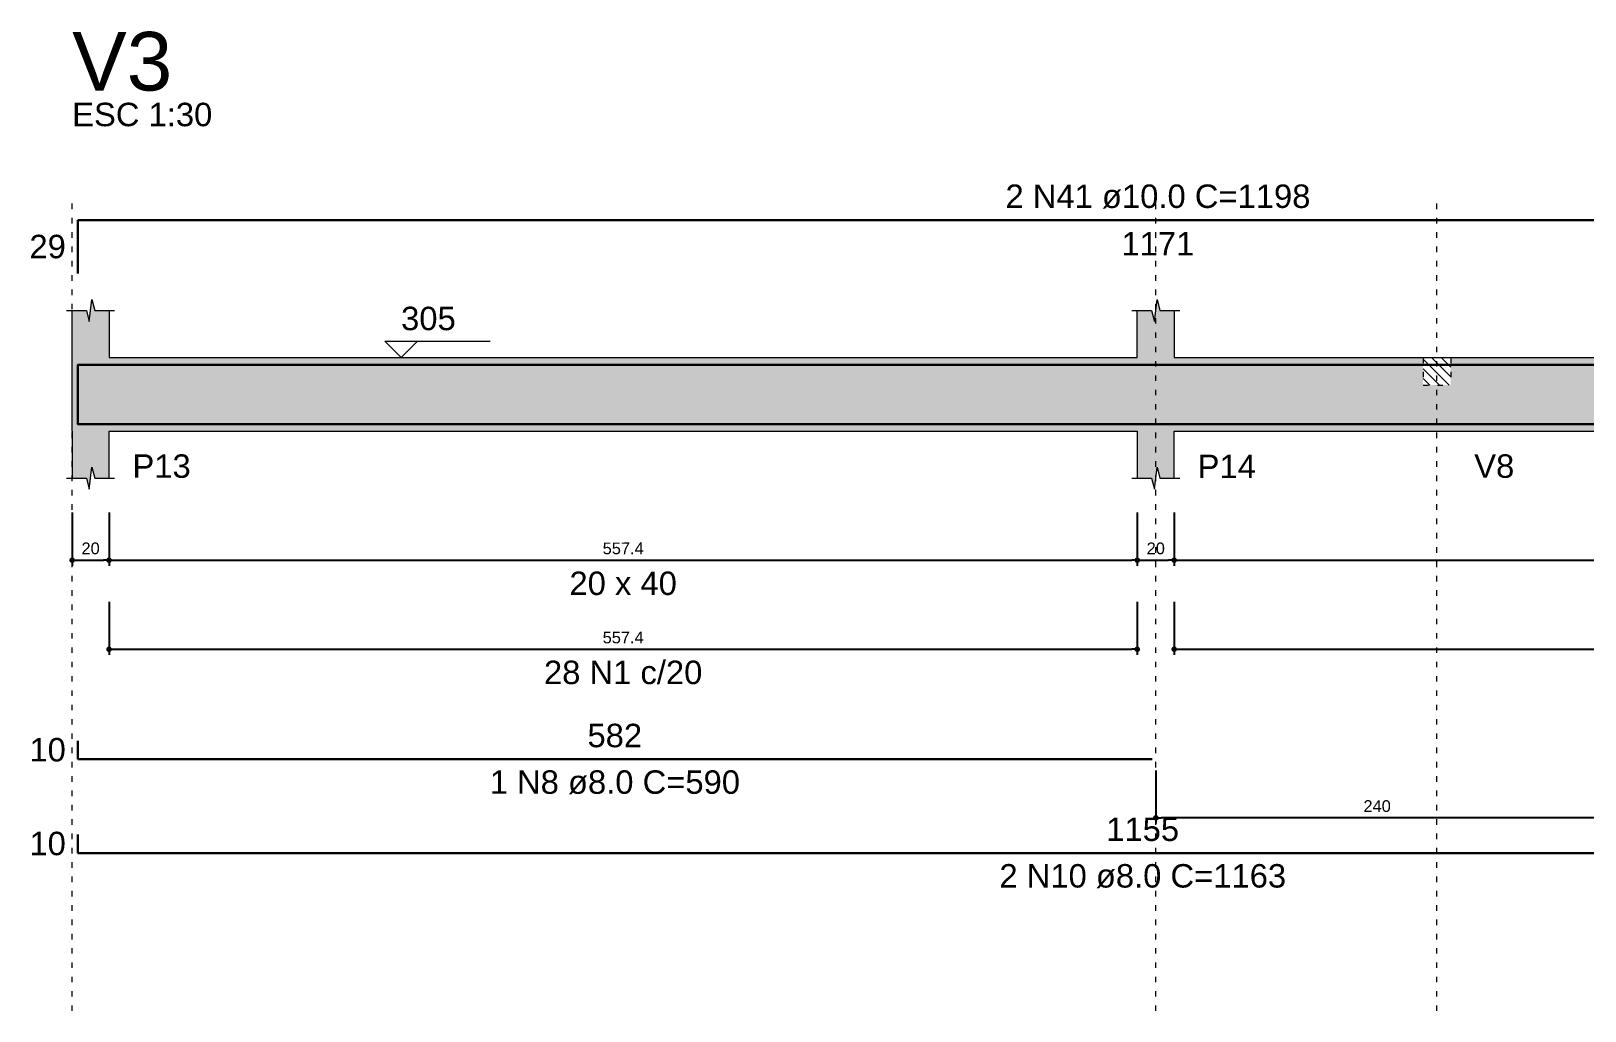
# Model space of a CAD drawing. Header units: millimetres. Extents: x 180 to 11148, y -1598 to 1045.
# Drawn here: x 1952.52 to 1980.6, y 25.77 to 43.48 of the extents above; entities that cross this region are included whole.
import ezdxf

# ---------------------------------------------------------------- set-up
doc = ezdxf.new("R2010")
doc.units = ezdxf.units.MM
doc.header["$MEASUREMENT"] = 0
doc.linetypes.add('DOT2', pattern=[3.175, 0, -3.175])
for name, color, linetype, lineweight in [('Descrição da armadura', 7, 'Continuous', 5), ('DT-Barras na forma', 2, 'Continuous', 30), ('DT-Barras rebatidas', 2, 'Continuous', 30), ('DT-Cotas', 9, 'Continuous', 5), ('DT-Forma', 5, 'Continuous', 5), ('DT-Hachura forma vigas', 252, 'Continuous', 5), ('DT-Hachura intersecção vigas', 9, 'Continuous', 5), ('DT-Pontilhado', 9, 'DOT2', 5), ('DT-Textos', 7, 'Continuous', 5), ('DT-Título', 3, 'Continuous', 20), ('Textos armaduras', 7, 'Continuous', 5)]:
    doc.layers.add(name, color=color, linetype=linetype, lineweight=lineweight)
doc.styles.add('Arial', font='arial.ttf')
doc.dimstyles.new('UM_30.000000', dxfattribs={"dimtxt": 0.18, "dimasz": 0.1, "dimexe": 0.1, "dimexo": 0.2, "dimgap": 0, "dimtad": 1, "dimtih": 1, "dimtoh": 1, "dimdec": 1, "dimlfac": 30, "dimzin": 0, "dimdsep": 46, "dimtxsty": 'Standard', "dimcen": 0.09, "dimdle": 0.1, "dimadec": 1, "dimazin": 2, "dimtfac": 1, "dimtdec": 4, "dimtofl": 0, "dimtmove": 0, "dimatfit": 3, "dimfxl": 1, "dimtolj": 1, "dimarcsym": 0})

# ---------------------------------------------------------------- blocks, each defined once
blk = doc.blocks.new('_Dot')
at = {"color": 0, "linetype": 'ByBlock', "lineweight": -2}
blk.add_line((-0.5, 0), (-1, 0), dxfattribs=at)
at = {"color": 0, "linetype": 'ByBlock', "const_width": 0.5}
blk.add_lwpolyline([(-0.25, 0, 1), (0.25, 0, 1)], format="xyb", close=True, dxfattribs=at)
blk = doc.blocks.new('*D614')
at = {"layer": 'Defpoints', "color": 0, "transparency": 16777216}
for p in [(1953.263, 34.976), (1953.93, 34.976), (1953.93, 33.917)]:
    blk.add_point(p, dxfattribs=at)
at = {"layer": 'DT-Cotas', "color": 0, "lineweight": -2, "transparency": 16777216}
for p, q in [((1953.263, 34.776), (1953.263, 33.817)), ((1953.93, 34.776), (1953.93, 33.817)), ((1953.363, 33.917), (1953.83, 33.917))]:
    blk.add_line(p, q, dxfattribs=at)
at = {"layer": 'DT-Cotas', "color": 0, "lineweight": -2, "transparency": 16777216, "xscale": 0.1000000014901161, "yscale": 0.1000000014901161, "zscale": 0.1000000014901161, "rotation": 180}
blk.add_blockref('_Dot', (1953.263, 33.917), dxfattribs=at)
at = {"layer": 'DT-Cotas', "color": 0, "lineweight": -2, "transparency": 16777216, "xscale": 0.1000000014901161, "yscale": 0.1000000014901161, "zscale": 0.1000000014901161}
blk.add_blockref('_Dot', (1953.93, 33.917), dxfattribs=at)
at = {"layer": 'DT-Cotas', "transparency": 16777216, "insert": (1953.597, 34.129), "char_height": 0.2118, "attachment_point": 5, "rotation": 0.0057, "style": 'Arial'}
blk.add_mtext('\\A1;20', dxfattribs=at)
blk = doc.blocks.new('*D615')
at = {"layer": 'Defpoints', "color": 0, "transparency": 16777216}
for p in [(1953.93, 34.976), (1972.51, 34.976), (1972.51, 33.917)]:
    blk.add_point(p, dxfattribs=at)
at = {"layer": 'DT-Cotas', "color": 0, "lineweight": -2, "transparency": 16777216}
for p, q in [((1953.93, 34.776), (1953.93, 33.817)), ((1972.51, 34.776), (1972.51, 33.817)), ((1954.03, 33.917), (1972.41, 33.917))]:
    blk.add_line(p, q, dxfattribs=at)
at = {"layer": 'DT-Cotas', "color": 0, "lineweight": -2, "transparency": 16777216, "xscale": 0.1000000014901161, "yscale": 0.1000000014901161, "zscale": 0.1000000014901161, "rotation": 180}
blk.add_blockref('_Dot', (1953.93, 33.917), dxfattribs=at)
at = {"layer": 'DT-Cotas', "color": 0, "lineweight": -2, "transparency": 16777216, "xscale": 0.1000000014901161, "yscale": 0.1000000014901161, "zscale": 0.1000000014901161}
blk.add_blockref('_Dot', (1972.51, 33.917), dxfattribs=at)
at = {"layer": 'DT-Cotas', "transparency": 16777216, "insert": (1963.22, 34.129), "char_height": 0.2118, "attachment_point": 5, "rotation": 0.0057, "style": 'Arial'}
blk.add_mtext('\\A1;557.4', dxfattribs=at)
blk = doc.blocks.new('*D616')
at = {"layer": 'Defpoints', "color": 0, "transparency": 16777216}
for p in [(1972.51, 34.976), (1973.177, 34.976), (1973.177, 33.917)]:
    blk.add_point(p, dxfattribs=at)
at = {"layer": 'DT-Cotas', "color": 0, "lineweight": -2, "transparency": 16777216}
for p, q in [((1972.51, 34.776), (1972.51, 33.817)), ((1973.177, 34.776), (1973.177, 33.817)), ((1972.61, 33.917), (1973.077, 33.917))]:
    blk.add_line(p, q, dxfattribs=at)
at = {"layer": 'DT-Cotas', "color": 0, "lineweight": -2, "transparency": 16777216, "xscale": 0.1000000014901161, "yscale": 0.1000000014901161, "zscale": 0.1000000014901161, "rotation": 180}
blk.add_blockref('_Dot', (1972.51, 33.917), dxfattribs=at)
at = {"layer": 'DT-Cotas', "color": 0, "lineweight": -2, "transparency": 16777216, "xscale": 0.1000000014901161, "yscale": 0.1000000014901161, "zscale": 0.1000000014901161}
blk.add_blockref('_Dot', (1973.177, 33.917), dxfattribs=at)
at = {"layer": 'DT-Cotas', "transparency": 16777216, "insert": (1972.844, 34.129), "char_height": 0.2118, "attachment_point": 5, "rotation": 0.0057, "style": 'Arial'}
blk.add_mtext('\\A1;20', dxfattribs=at)
blk = doc.blocks.new('*D617')
at = {"layer": 'Defpoints', "color": 0, "transparency": 16777216}
for p in [(1973.177, 34.976), (1991.588, 34.976), (1991.588, 33.917)]:
    blk.add_point(p, dxfattribs=at)
at = {"layer": 'DT-Cotas', "color": 0, "lineweight": -2, "transparency": 16777216}
for p, q in [((1973.177, 34.776), (1973.177, 33.817)), ((1991.588, 34.776), (1991.588, 33.817)), ((1973.277, 33.917), (1991.488, 33.917))]:
    blk.add_line(p, q, dxfattribs=at)
at = {"layer": 'DT-Cotas', "color": 0, "lineweight": -2, "transparency": 16777216, "xscale": 0.1000000014901161, "yscale": 0.1000000014901161, "zscale": 0.1000000014901161, "rotation": 180}
blk.add_blockref('_Dot', (1973.177, 33.917), dxfattribs=at)
at = {"layer": 'DT-Cotas', "color": 0, "lineweight": -2, "transparency": 16777216, "xscale": 0.1000000014901161, "yscale": 0.1000000014901161, "zscale": 0.1000000014901161}
blk.add_blockref('_Dot', (1991.588, 33.917), dxfattribs=at)
at = {"layer": 'DT-Cotas', "transparency": 16777216, "insert": (1982.382, 34.129), "char_height": 0.2118, "attachment_point": 5, "rotation": 0.0057, "style": 'Arial'}
blk.add_mtext('\\A1;552.3', dxfattribs=at)
blk = doc.blocks.new('*D626')
at = {"layer": 'Defpoints', "color": 0, "transparency": 16777216}
for p in [(1953.93, 33.366), (1972.51, 33.366), (1972.51, 32.307)]:
    blk.add_point(p, dxfattribs=at)
at = {"layer": 'DT-Cotas', "color": 0, "lineweight": -2, "transparency": 16777216}
for p, q in [((1953.93, 33.166), (1953.93, 32.207)), ((1972.51, 33.166), (1972.51, 32.207)), ((1954.03, 32.307), (1972.41, 32.307))]:
    blk.add_line(p, q, dxfattribs=at)
at = {"layer": 'DT-Cotas', "color": 0, "lineweight": -2, "transparency": 16777216, "xscale": 0.1000000014901161, "yscale": 0.1000000014901161, "zscale": 0.1000000014901161, "rotation": 180}
blk.add_blockref('_Dot', (1953.93, 32.307), dxfattribs=at)
at = {"layer": 'DT-Cotas', "color": 0, "lineweight": -2, "transparency": 16777216, "xscale": 0.1000000014901161, "yscale": 0.1000000014901161, "zscale": 0.1000000014901161}
blk.add_blockref('_Dot', (1972.51, 32.307), dxfattribs=at)
at = {"layer": 'DT-Cotas', "transparency": 16777216, "insert": (1963.22, 32.519), "char_height": 0.2118, "attachment_point": 5, "rotation": 0.0057, "style": 'Arial'}
blk.add_mtext('\\A1;557.4', dxfattribs=at)
blk = doc.blocks.new('*D627')
at = {"layer": 'Defpoints', "color": 0, "transparency": 16777216}
for p in [(1973.177, 33.366), (1991.588, 33.366), (1991.588, 32.307)]:
    blk.add_point(p, dxfattribs=at)
at = {"layer": 'DT-Cotas', "color": 0, "lineweight": -2, "transparency": 16777216}
for p, q in [((1973.177, 33.166), (1973.177, 32.207)), ((1991.588, 33.166), (1991.588, 32.207)), ((1973.277, 32.307), (1991.488, 32.307))]:
    blk.add_line(p, q, dxfattribs=at)
at = {"layer": 'DT-Cotas', "color": 0, "lineweight": -2, "transparency": 16777216, "xscale": 0.1000000014901161, "yscale": 0.1000000014901161, "zscale": 0.1000000014901161, "rotation": 180}
blk.add_blockref('_Dot', (1973.177, 32.307), dxfattribs=at)
at = {"layer": 'DT-Cotas', "color": 0, "lineweight": -2, "transparency": 16777216, "xscale": 0.1000000014901161, "yscale": 0.1000000014901161, "zscale": 0.1000000014901161}
blk.add_blockref('_Dot', (1991.588, 32.307), dxfattribs=at)
at = {"layer": 'DT-Cotas', "transparency": 16777216, "insert": (1982.382, 32.519), "char_height": 0.2118, "attachment_point": 5, "rotation": 0.0057, "style": 'Arial'}
blk.add_mtext('\\A1;552.3', dxfattribs=at)
blk = doc.blocks.new('*D632')
at = {"layer": 'Defpoints', "color": 0, "transparency": 16777216}
for p in [(1972.844, 30.319), (1980.844, 30.319), (1972.844, 29.26)]:
    blk.add_point(p, dxfattribs=at)
at = {"layer": 'DT-Cotas', "color": 0, "lineweight": -2, "transparency": 16777216}
for p, q in [((1972.844, 30.119), (1972.844, 29.16)), ((1980.844, 30.119), (1980.844, 29.16)), ((1980.744, 29.26), (1972.944, 29.26))]:
    blk.add_line(p, q, dxfattribs=at)
at = {"layer": 'DT-Cotas', "color": 0, "lineweight": -2, "transparency": 16777216, "xscale": 0.1000000014901161, "yscale": 0.1000000014901161, "zscale": 0.1000000014901161, "rotation": 180}
blk.add_blockref('_Dot', (1972.844, 29.26), dxfattribs=at)
at = {"layer": 'DT-Cotas', "color": 0, "lineweight": -2, "transparency": 16777216, "xscale": 0.1000000014901161, "yscale": 0.1000000014901161, "zscale": 0.1000000014901161}
blk.add_blockref('_Dot', (1980.844, 29.26), dxfattribs=at)
at = {"layer": 'DT-Cotas', "transparency": 16777216, "insert": (1976.844, 29.472), "char_height": 0.2118, "attachment_point": 5, "rotation": 0.0057, "style": 'Arial'}
blk.add_mtext('\\A1;240', dxfattribs=at)

msp = doc.modelspace()

# ---------------------------------------------------------------- hatches: boundary and pattern name
at = {"layer": 'DT-Hachura forma vigas', "linetype": 'Continuous'}
msp.add_hatch(color=256, dxfattribs=at).paths.add_polyline_path([(1986.5962, 36.9133), (1985.9296, 36.9133), (1985.9296, 37.58), (1978.1749, 37.58), (1978.1749, 37.08), (1977.6749, 37.08), (1977.6749, 37.58), (1973.1769, 37.58), (1973.1769, 38.4273), (1972.9186, 38.4273), (1972.8686, 38.6273), (1972.8186, 38.2273), (1972.7686, 38.4273), (1972.5102, 38.4273), (1972.5102, 37.58), (1953.9299, 37.58), (1953.9299, 38.4273), (1953.6716, 38.4273), (1953.6216, 38.6273), (1953.5716, 38.2273), (1953.5216, 38.4273), (1953.2632, 38.4273), (1953.2632, 37.58), (1953.2632, 36.2467), (1953.2632, 35.3993), (1953.5216, 35.3993), (1953.5716, 35.1993), (1953.6216, 35.5993), (1953.6716, 35.3993), (1953.9299, 35.3993), (1953.9299, 36.2467), (1972.5102, 36.2467), (1972.5102, 35.3993), (1972.7686, 35.3993), (1972.8186, 35.1993), (1972.8686, 35.5993), (1972.9186, 35.3993), (1973.1769, 35.3993), (1973.1769, 36.2467), (1977.6749, 36.2467), (1978.1749, 36.2467), (1985.9296, 36.2467), (1986.5962, 36.2467), (1991.5879, 36.2467), (1991.5879, 35.3993), (1991.8462, 35.3993), (1991.8962, 35.1993), (1991.9462, 35.5993), (1991.9962, 35.3993), (1992.2546, 35.3993), (1992.2546, 36.2467), (1999.9239, 36.2467), (2000.5906, 36.2467), (2005.5859, 36.2467), (2005.5859, 35.3993), (2005.8442, 35.3993), (2005.8942, 35.1993), (2005.9442, 35.5993), (2005.9942, 35.3993), (2006.2526, 35.3993), (2006.2526, 36.2467), (2014.0099, 36.2467), (2014.5099, 36.2467), (2024.5082, 36.2467), (2024.5082, 35.3993), (2024.7666, 35.3993), (2024.8166, 35.1993), (2024.8666, 35.5993), (2024.9166, 35.3993), (2025.1749, 35.3993), (2025.1749, 36.2467), (2043.5859, 36.2467), (2043.5859, 35.3993), (2043.8442, 35.3993), (2043.8942, 35.1993), (2043.9442, 35.5993), (2043.9942, 35.3993), (2044.2526, 35.3993), (2044.2526, 36.2467), (2044.2526, 37.58), (2044.2526, 38.4273), (2043.9942, 38.4273), (2043.9442, 38.6273), (2043.8942, 38.2273), (2043.8442, 38.4273), (2043.5859, 38.4273), (2043.5859, 37.58), (2025.1749, 37.58), (2025.1749, 38.4273), (2024.9166, 38.4273), (2024.8666, 38.6273), (2024.8166, 38.2273), (2024.7666, 38.4273), (2024.5082, 38.4273), (2024.5082, 37.58), (2014.5099, 37.58), (2014.5099, 37.08), (2014.0099, 37.08), (2014.0099, 37.58), (2006.2526, 37.58), (2006.2526, 38.4273), (2005.9942, 38.4273), (2005.9442, 38.6273), (2005.8942, 38.2273), (2005.8442, 38.4273), (2005.5859, 38.4273), (2005.5859, 37.58), (2000.5906, 37.58), (2000.5906, 36.9133), (1999.9239, 36.9133), (1999.9239, 37.58), (1992.2546, 37.58), (1992.2546, 38.4273), (1991.9962, 38.4273), (1991.9462, 38.6273), (1991.8962, 38.2273), (1991.8462, 38.4273), (1991.5879, 38.4273), (1991.5879, 37.58), (1986.5962, 37.58), (1986.5962, 36.9133)])
at = {"layer": 'DT-Hachura intersecção vigas', "linetype": 'Continuous'}
h = msp.add_hatch(dxfattribs=at)
h.set_pattern_fill('ANSI31', color=256, angle=90, style=0)
h.set_pattern_definition([(135, (1822.37998, -105.55233), (-0.08838835, -0.08838835), [])])
h.paths.add_polyline_path([(1977.6749, 37.08), (1978.1749, 37.08), (1978.1749, 37.58), (1977.6749, 37.58), (1977.6749, 37.08)])

# ---------------------------------------------------------------- linework, layer by layer
at = {"layer": 'DT-Barras na forma'}
for points in [[(1953.3632, 36.4874), (1953.3632, 37.4467), (1992.404, 37.4467)], [(1953.3632, 36.71), (1953.3632, 36.3767), (1972.7769, 36.3767)], [(1953.3632, 36.71), (1953.3632, 36.3767), (1991.8546, 36.3767)]]:
    msp.add_lwpolyline(points, dxfattribs=at)
at = {"layer": 'DT-Barras rebatidas'}
for p, q in [((1953.3632, 39.0996), (1953.3632, 40.0589)), ((1953.3632, 40.0589), (1992.404, 40.0589)), ((1953.3632, 30.6525), (1953.3632, 30.3192)), ((1953.3632, 30.3192), (1972.7769, 30.3192)), ((1953.3632, 28.9581), (1953.3632, 28.6248)), ((1953.3632, 28.6248), (1991.8546, 28.6248))]:
    msp.add_line(p, q, dxfattribs=at)
at = {"layer": 'DT-Forma'}
for p, q in [((1953.5716, 38.2272), (1953.6216, 38.6272)), ((1953.6216, 38.6272), (1953.6716, 38.4272)), ((1972.8186, 38.2272), (1972.8686, 38.6272)), ((1972.8686, 38.6272), (1972.9186, 38.4272)), ((1953.1632, 38.4272), (1953.5216, 38.4272)), ((1953.2632, 37.58), (1953.2632, 38.4272)), ((1953.5216, 38.4272), (1953.5716, 38.2272)), ((1953.6716, 38.4272), (1954.0299, 38.4272)), ((1953.9299, 38.4272), (1953.9299, 37.58)), ((1972.4102, 38.4272), (1972.7686, 38.4272)), ((1972.5102, 37.58), (1972.5102, 38.4272)), ((1972.7686, 38.4272), (1972.8186, 38.2272)), ((1972.9186, 38.4272), (1973.2769, 38.4272)), ((1973.1769, 38.4272), (1973.1769, 37.58)), ((1953.9299, 37.58), (1972.5102, 37.58)), ((1973.1769, 37.58), (1977.6749, 37.58)), ((1977.6749, 37.58), (1978.1749, 37.58)), ((1978.1749, 37.58), (1985.9296, 37.58)), ((1953.2632, 36.2467), (1953.2632, 35.3995)), ((1953.9299, 35.3995), (1953.9299, 36.2467)), ((1953.9299, 36.2467), (1972.5102, 36.2467)), ((1972.5102, 36.2467), (1972.5102, 35.3995)), ((1973.1769, 35.3995), (1973.1769, 36.2467)), ((1973.1769, 36.2467), (1977.6749, 36.2467)), ((1977.6749, 36.2467), (1978.1749, 36.2467)), ((1978.1749, 36.2467), (1985.9296, 36.2467)), ((1953.1632, 35.3995), (1953.5216, 35.3995)), ((1953.5216, 35.3995), (1953.5716, 35.1995)), ((1953.5716, 35.1995), (1953.6216, 35.5995)), ((1953.6216, 35.5995), (1953.6716, 35.3995)), ((1953.6716, 35.3995), (1954.0299, 35.3995)), ((1972.4102, 35.3995), (1972.7686, 35.3995)), ((1972.7686, 35.3995), (1972.8186, 35.1995)), ((1972.8186, 35.1995), (1972.8686, 35.5995)), ((1972.8686, 35.5995), (1972.9186, 35.3995)), ((1972.9186, 35.3995), (1973.2769, 35.3995))]:
    msp.add_line(p, q, dxfattribs=at)
at = {"layer": 'DT-Forma', "linetype": 'Continuous'}
msp.add_line((1953.2632, 36.2467), (1953.2632, 37.58), dxfattribs=at)
at = {"layer": 'DT-Pontilhado', "ltscale": 0.05}
for p, q in [((1953.2632, 25.7714), (1953.2632, 40.4825)), ((1953.2632, 25.7714), (1953.2632, 40.4825)), ((1953.2632, 25.7714), (1953.2632, 40.4825)), ((1972.8436, 25.7714), (1972.8436, 40.4825)), ((1977.9249, 25.7714), (1977.9249, 40.4825)), ((1977.6749, 37.58), (1977.6749, 37.08)), ((1978.1749, 37.58), (1978.1749, 37.08)), ((1977.6749, 37.08), (1978.1749, 37.08))]:
    msp.add_line(p, q, dxfattribs=at)
at = {"layer": 'DT-Textos'}
msp.add_lwpolyline([(1959.504, 37.8765), (1959.2075, 37.58), (1958.911, 37.8765), (1960.8172, 37.8765)], dxfattribs=at)

# ---------------------------------------------------------------- texts
at = {"layer": 'Descrição da armadura', "linetype": 'Continuous', "char_height": 0.4236, "attachment_point": 8, "line_spacing_factor": 0.798, "style": 'Arial'}
for s, insert, width in [('2 N41 ø10.0 C=1198', (1972.8836, 40.2707), 11.049211), ('28 N1 c/20', (1963.2201, 31.6718), 5.738683), ('1 N8 ø8.0 C=590', (1963.0701, 29.6838), 9.069495), ('2 N10 ø8.0 C=1163', (1972.6089, 27.9894), 10.389305)]:
    msp.add_mtext(s, dxfattribs=dict(at, insert=insert, width=width))
at = {"layer": 'DT-Textos', "char_height": 0.4236, "line_spacing_factor": 0.798, "style": 'Arial'}
for s, insert, width, attachment_point in [('ESC 1:30', (1953.2632, 41.7533), 4.729993, 7), ('305', (1959.2075, 38.0671), 1.843758, 7), ('P13', (1954.3535, 35.3995), 1.966244, 7), ('P14', (1973.6005, 35.3995), 1.966244, 7), ('V8', (1978.5985, 35.3995), 1.351658, 7), ('20 x 40', (1963.2201, 33.2815), 3.624925, 8)]:
    msp.add_mtext(s, dxfattribs=dict(at, insert=insert, width=width, attachment_point=attachment_point))
at = {"layer": 'DT-Título', "insert": (1953.2632, 42.3887), "char_height": 1.059, "width": 3.604421, "attachment_point": 7, "line_spacing_factor": 0.798, "style": 'Arial'}
msp.add_mtext('V3', dxfattribs=at)
at = {"layer": 'Textos armaduras', "linetype": 'Continuous', "char_height": 0.4236, "attachment_point": 7, "line_spacing_factor": 0.798, "style": 'Arial'}
for s, insert, width in [('29', (1952.4915, 39.3675), 1.31981), ('1171', (1972.2237, 39.4235), 2.639621), ('582', (1962.5751, 30.531), 1.979715), ('10', (1952.4915, 30.2741), 1.31981), ('1155', (1971.949, 28.8366), 2.639621), ('10', (1952.4915, 28.5797), 1.31981)]:
    msp.add_mtext(s, dxfattribs=dict(at, insert=insert, width=width))

# ---------------------------------------------------------------- dimensions: what is measured, and where the dimension line sits
at = {"layer": 'DT-Cotas'}
for base, p1, p2, picture, middle in [((1953.9299, 33.9169), (1953.2632, 34.9759), (1953.9299, 34.9759), '*D614', (1953.5966, 34.1287)), ((1972.5102, 33.9169), (1953.9299, 34.9759), (1972.5102, 34.9759), '*D615', (1963.2201, 34.1287)), ((1973.1769, 33.9169), (1972.5102, 34.9759), (1973.1769, 34.9759), '*D616', (1972.8436, 34.1287)), ((1991.5879, 33.9169), (1973.1769, 34.9759), (1991.5879, 34.9759), '*D617', (1982.3824, 34.1287)), ((1972.5102, 32.3072), (1953.9299, 33.3662), (1972.5102, 33.3662), '*D626', (1963.2201, 32.519)), ((1991.5879, 32.3072), (1973.1769, 33.3662), (1991.5879, 33.3662), '*D627', (1982.3824, 32.519)), ((1972.8436, 29.2602), (1980.8436, 30.3192), (1972.8436, 30.3192), '*D632', (1976.8436, 29.472))]:
    dim = msp.add_linear_dim(base=base, p1=p1, p2=p2, dimstyle='UM_30.000000', override={"dimtxt": 0.2118, "dimasz": 0.1, "dimexe": 0.1, "dimexo": 0.2, "dimtad": 1, "dimtih": 0, "dimtoh": 0, "dimdec": 1, "dimlfac": 30, "dimzin": 8, "dimtxsty": 'Arial', "dimblk": 'Dot', "dimblk1": 'Dot', "dimblk2": 'Dot', "dimsah": 1, "dimdle": 0.1, "dimse1": 0, "dimse2": 0, "dimclrt": 256, "dimadec": 1, "dimazin": 3, "dimtmove": 2, "dimldrblk": 'Dot'}, dxfattribs=at)
    dim.commit()
    dim.dimension.update_dxf_attribs({"geometry": picture, "text_midpoint": middle, "dimtype": 160, "text_rotation": 0.00573})

doc.saveas('drawing.dxf')
